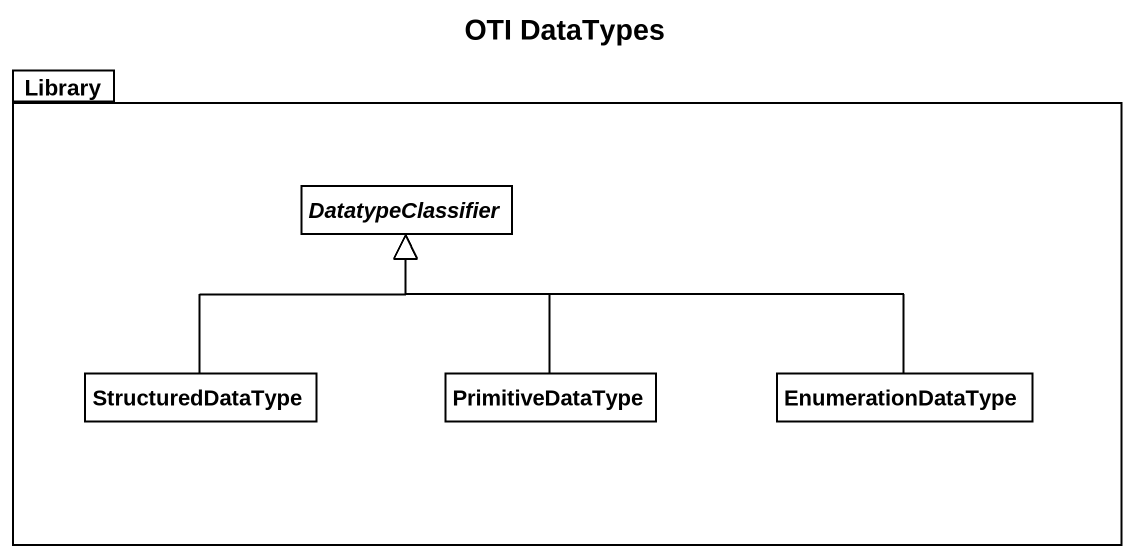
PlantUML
@startuml
title OTI DataTypes
hide circle
hide empty members
package Library {
  abstract class DatatypeClassifier #FFFFFF
  class StructuredDataType #FFFFFF
  class PrimitiveDataType #FFFFFF
  class EnumerationDataType #FFFFFF
}
StructuredDataType -up-|> DatatypeClassifier
PrimitiveDataType -up-|> DatatypeClassifier
EnumerationDataType -left-|> DatatypeClassifier
@enduml
